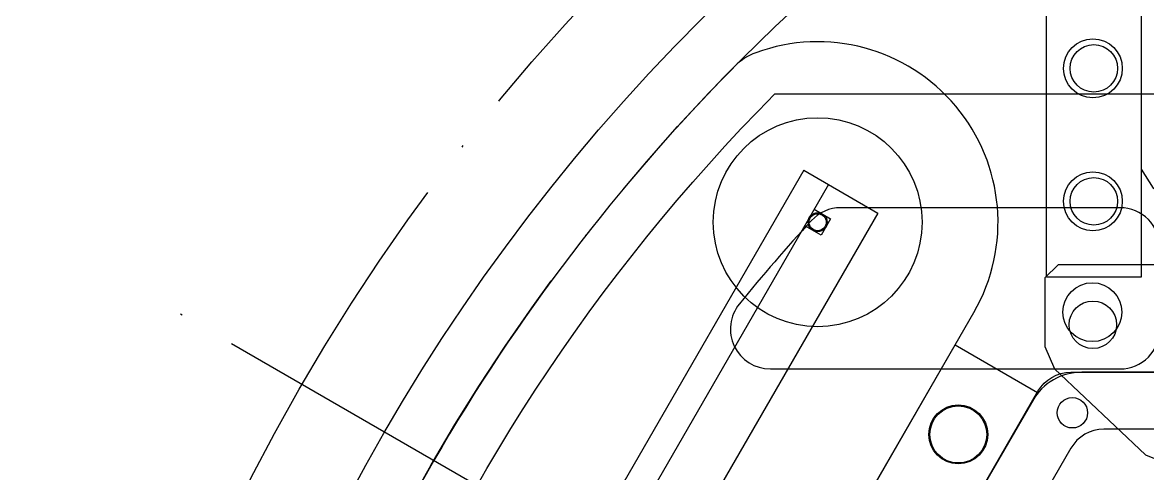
# Model space of a CAD drawing. Header units: inches. Extents: x 0 to 240, y 0 to 240.
# Drawn here: x 10 to 69.2, y 170.3 to 194.1 of the extents above; entities that cross this region are included whole.
import ezdxf

# ---------------------------------------------------------------- set-up
doc = ezdxf.new("R2010")
doc.units = ezdxf.units.IN
doc.header["$MEASUREMENT"] = 0
doc.linetypes.add('ACAD_ISO04W100', pattern=[30, 24, -3, 0, -3])
for name, color, linetype in [('frame1', 7, 'Continuous'), ('frame2', 7, 'Continuous'), ('frame3', 7, 'Continuous'), ('frame4', 7, 'Continuous'), ('Parts', 3, 'Continuous'), ('SidewWheel', 4, 'Continuous'), ('Wheel', 7, 'Continuous')]:
    doc.layers.add(name, color=color, linetype=linetype)

msp = doc.modelspace()

# ---------------------------------------------------------------- linework, layer by layer
at = {"color": 1, "linetype": 'ACAD_ISO04W100'}
msp.add_line((120, 120), (16.077, 180), dxfattribs=at)
for radius in [110, 102]:
    msp.add_circle((120, 120), radius, dxfattribs=at)
at = {"layer": 'frame1'}
for points in [[(192.816, 195.649, -2.480883), (47.184, 195.649), (68.223, 195.649), (68.923, 194.949), (68.923, 186.349), (69.549, 185.336), (78.297, 180.962), (79.623, 180.649), (160.377, 180.649), (161.703, 180.962), (170.451, 185.336), (171.077, 186.349), (171.077, 194.949), (171.777, 195.649)], [(21.547, 145.576, 0.700345), (39.13, 142.472), (60.104, 178.799, 0.700345), (48.624, 192.475, 0.110675), (47.519, 191.767, 0.129138), (21.607, 146.886, 0.110675)], [(92, 175.649), (65.79, 175.649, 0.267949), (63.192, 174.149), (56.697, 162.899, 0.414214), (57.795, 158.801), (90.5, 139.919, 0.57735), (95, 142.517), (95, 172.649, 0.414214)], [(65.213, 171.649), (60.295, 163.131, 0.414214), (61.027, 160.399), (89, 144.249, 0.57735), (92, 145.981), (92, 170.649, 0.414214), (90, 172.649), (66.945, 172.649, 0.267949)]]:
    msp.add_lwpolyline(points, format="xyb", close=True, dxfattribs=at)
for centre, radius in [((66.372, 191.649), 1.55), ((66.372, 184.649), 1.55), ((65.29, 173.515), 0.8), ((59.282, 172.376), 1.55)]:
    msp.add_circle(centre, radius, dxfattribs=at)
at = {"layer": 'frame2'}
for points in [[(192.816, 195.649, -2.480883), (47.184, 195.649), (68.223, 195.649), (68.923, 194.949), (68.923, 186.349), (69.549, 185.336), (78.297, 180.962), (79.623, 180.649), (160.377, 180.649), (161.703, 180.962), (170.451, 185.336), (171.077, 186.349), (171.077, 194.949), (171.777, 195.649)], [(21.547, 145.576, 0.700345), (39.13, 142.472), (60.104, 178.799, 0.700345), (48.624, 192.475, 0.110675), (47.519, 191.767, 0.129138), (21.607, 146.886, 0.110675)], [(86.323, 175.649), (98.5, 175.649, -0.414214), (100.5, 173.649), (100.5, 137.609, -0.57735), (97.5, 135.877), (56.929, 159.301, -0.414214), (56.197, 162.033), (63.481, 174.649, -0.267949), (65.213, 175.649), (70.17, 175.649)]]:
    msp.add_lwpolyline(points, format="xyb", close=True, dxfattribs=at)
for centre, radius in [((66.372, 191.649), 1.55), ((66.372, 184.649), 1.55), ((66.372, 178.149), 1.25), ((59.282, 172.376), 1.55)]:
    msp.add_circle(centre, radius, dxfattribs=at)
at = {"layer": 'frame3'}
msp.add_lwpolyline([(159.296, 176.313), (160.522, 175.852), (165.749, 171.274), (166.975, 170.813), (169.638, 170.813), (170.847, 171.294), (175.641, 175.832), (176.149, 177.013), (176.149, 180.613), (175.449, 181.313), (64.541, 181.313), (63.841, 180.613), (63.841, 177.013), (64.35, 175.832), (69.144, 171.294), (70.352, 170.813), (73.015, 170.813), (74.242, 171.274), (79.468, 175.852), (80.695, 176.313)], close=True, dxfattribs=at)
msp.add_circle((66.341, 178.813), 1.55, dxfattribs=at)
at = {"layer": 'frame4'}
for points in [[(49.628, 190.313), (190.311, 190.313, -2.397779)], [(69.908, 177.925), (69.908, 182.213, 0.414214), (67.808, 184.313), (53.091, 184.313, 0.209682), (51.546, 183.635, 0.015592), (47.754, 179.249, 0.631304), (49.385, 175.825), (67.808, 175.825, 0.414214)]]:
    msp.add_lwpolyline(points, format="xyb", close=True, dxfattribs=at)
at = {"layer": 'Parts'}
for p, q in [((63.923, 180.649), (63.923, 195.649)), ((68.923, 195.649), (68.923, 180.649)), ((68.923, 180.649), (63.923, 180.649)), ((40.117, 144.181), (59.117, 177.09)), ((59.117, 177.09), (63.447, 174.59)), ((63.447, 174.59), (44.447, 141.681))]:
    msp.add_line(p, q, dxfattribs=at)
for centre, radius in [((66.423, 191.649), 1.25), ((66.423, 184.649), 1.25), ((59.282, 172.376), 1.5)]:
    msp.add_circle(centre, radius, dxfattribs=at)
at = {"layer": 'SidewWheel'}
for radius in [5.5, 0.5]:
    msp.add_circle((51.877, 183.549), radius, dxfattribs=at)
at = {"layer": 'Wheel'}
for p, q in [((51.144, 186.281), (28.171, 146.49)), ((51.144, 186.281), (55.042, 184.031)), ((52.444, 185.531), (29.47, 145.74)), ((55.042, 184.031), (32.068, 144.24)), ((51.694, 184.232), (52.56, 183.732)), ((52.56, 183.732), (52.06, 182.866)), ((52.06, 182.866), (51.194, 183.366))]:
    msp.add_line(p, q, dxfattribs=at)
msp.add_circle((51.877, 183.549), 0.45, dxfattribs=at)

doc.saveas('drawing.dxf')
